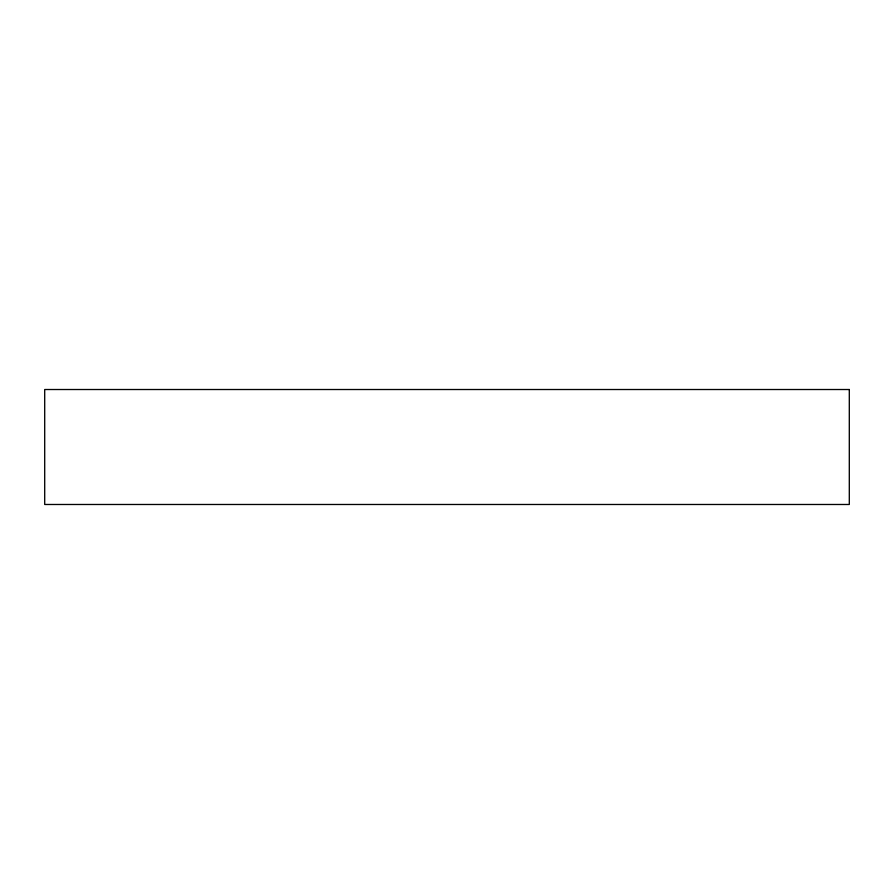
<?xml version="1.0" encoding="UTF-8"?>
<svg xmlns="http://www.w3.org/2000/svg" width="894" height="894" viewBox="0 0 894 894"><rect width="100%" height="100%" fill="white"/><g stroke="black" fill="none" stroke-linecap="round" stroke-linejoin="round"><path stroke-width="1.34" d="M849.3 389.516L44.7 389.516L44.7 504.484L849.3 504.484L849.3 389.516"/></g></svg>
